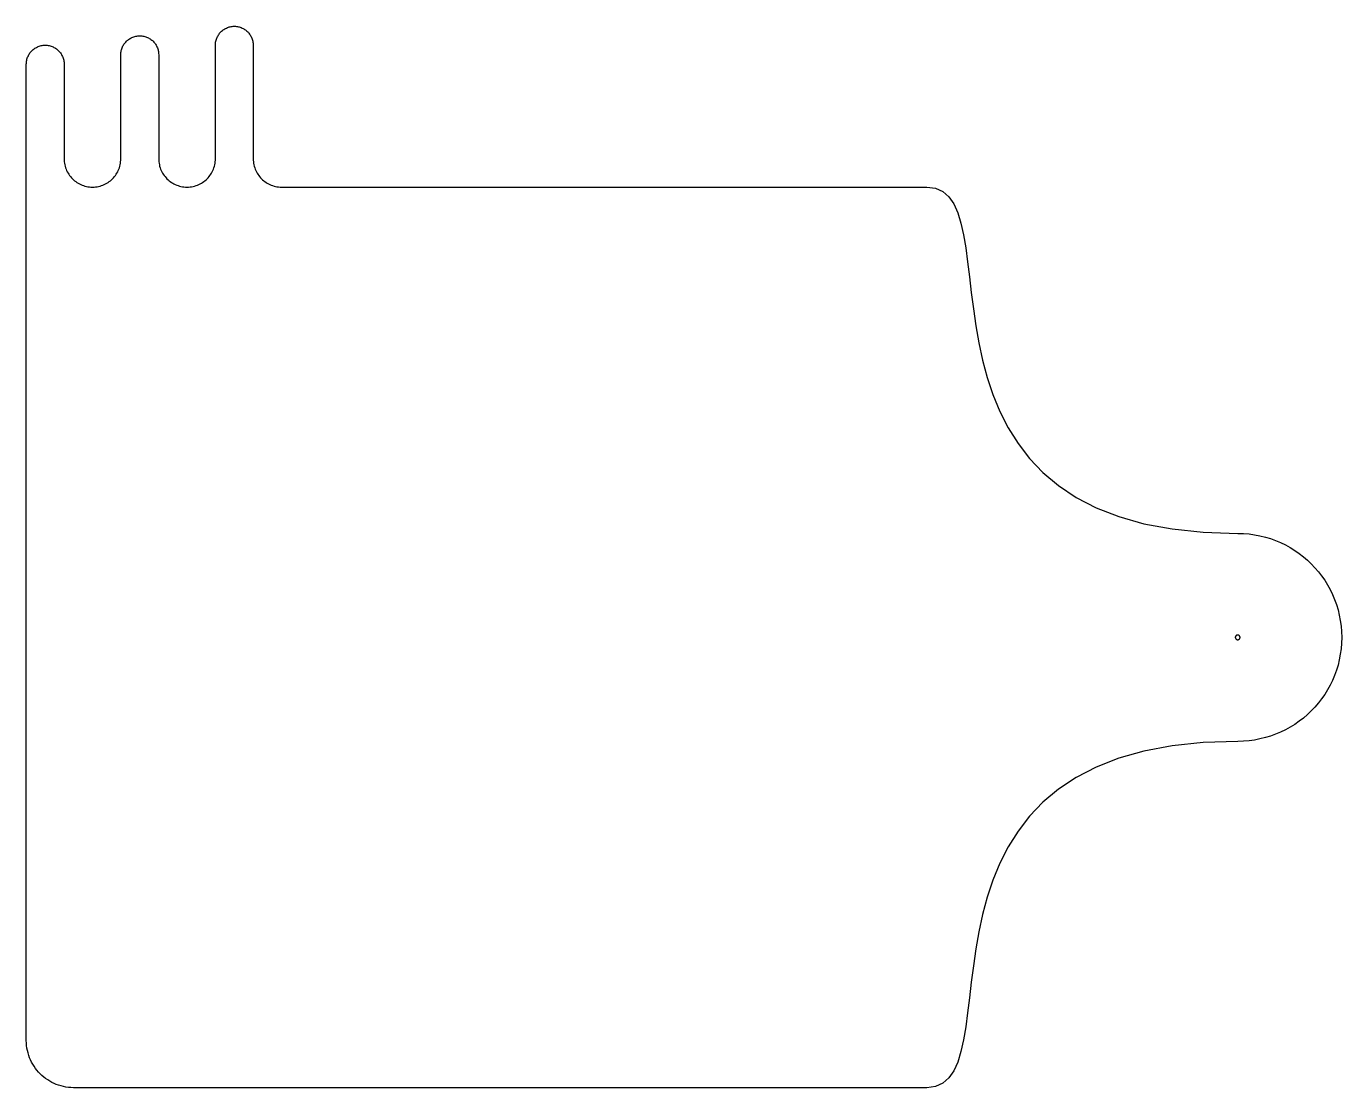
# Model space of a CAD drawing. Extents: x 0 to 27.8, y 0 to 22.5.
import ezdxf

# ---------------------------------------------------------------- set-up
doc = ezdxf.new("R2010")
doc.units = 0
doc.layers.add('C00-00-00-BLACK', color=7, linetype='CONTINUOUS')

msp = doc.modelspace()

# ---------------------------------------------------------------- linework, layer by layer
at = {"layer": 'C00-00-00-BLACK'}
for p, q in [((4, 19.65), (4, 22.05)), ((4.8, 22.05), (4.8, 19.65)), ((2, 19.65), (2, 21.85)), ((2.8, 21.85), (2.8, 19.65)), ((0, 19.05), (0, 21.65)), ((0.8, 21.65), (0.8, 19.65)), ((0, 1), (0, 19.05)), ((5.4, 19.05), (19.05, 19.05)), ((25.625, 11.725), (25.625, 11.725)), ((25.675, 9.525), (25.675, 9.525)), ((19.05, 0), (1, 0))]:
    msp.add_line(p, q, dxfattribs=at)
for points in [[(4, 22.05), (4.001, 22.072), (4.002, 22.094), (4.005, 22.115), (4.009, 22.136), (4.014, 22.156), (4.02, 22.176), (4.028, 22.196), (4.036, 22.215), (4.045, 22.234), (4.055, 22.252), (4.066, 22.269), (4.077, 22.286), (4.09, 22.302), (4.103, 22.318), (4.117, 22.333), (4.132, 22.347), (4.148, 22.36), (4.164, 22.373), (4.181, 22.385), (4.198, 22.395), (4.216, 22.405), (4.235, 22.414), (4.254, 22.422), (4.274, 22.43), (4.294, 22.436), (4.314, 22.441), (4.335, 22.445), (4.356, 22.448), (4.378, 22.45), (4.4, 22.45)], [(4.4, 22.45), (4.422, 22.45), (4.444, 22.448), (4.465, 22.445), (4.486, 22.441), (4.506, 22.436), (4.526, 22.43), (4.546, 22.422), (4.565, 22.414), (4.584, 22.405), (4.602, 22.395), (4.619, 22.385), (4.636, 22.373), (4.652, 22.36), (4.668, 22.347), (4.683, 22.333), (4.697, 22.318), (4.71, 22.302), (4.723, 22.286), (4.735, 22.269), (4.745, 22.252), (4.755, 22.234), (4.764, 22.215), (4.773, 22.196), (4.78, 22.176), (4.786, 22.156), (4.791, 22.136), (4.795, 22.115), (4.798, 22.094), (4.799, 22.072), (4.8, 22.05)], [(0, 21.65), (0.001, 21.672), (0.002, 21.694), (0.005, 21.715), (0.009, 21.736), (0.014, 21.756), (0.02, 21.776), (0.028, 21.796), (0.036, 21.815), (0.045, 21.834), (0.055, 21.852), (0.066, 21.869), (0.077, 21.886), (0.09, 21.902), (0.103, 21.918), (0.117, 21.933), (0.132, 21.947), (0.148, 21.96), (0.164, 21.973), (0.181, 21.985), (0.198, 21.995), (0.216, 22.005), (0.235, 22.014), (0.254, 22.023), (0.274, 22.03), (0.294, 22.036), (0.314, 22.041), (0.335, 22.045), (0.356, 22.048), (0.378, 22.049), (0.4, 22.05)], [(0.4, 22.05), (0.422, 22.049), (0.444, 22.048), (0.465, 22.045), (0.486, 22.041), (0.506, 22.036), (0.526, 22.03), (0.546, 22.023), (0.565, 22.014), (0.584, 22.005), (0.602, 21.995), (0.619, 21.985), (0.636, 21.973), (0.652, 21.96), (0.668, 21.947), (0.683, 21.933), (0.697, 21.918), (0.71, 21.902), (0.723, 21.886), (0.735, 21.869), (0.745, 21.852), (0.755, 21.834), (0.764, 21.815), (0.773, 21.796), (0.78, 21.776), (0.786, 21.756), (0.791, 21.736), (0.795, 21.715), (0.798, 21.694), (0.799, 21.672), (0.8, 21.65)], [(2, 21.85), (2.001, 21.872), (2.002, 21.893), (2.005, 21.915), (2.009, 21.936), (2.014, 21.956), (2.02, 21.976), (2.027, 21.996), (2.036, 22.015), (2.045, 22.034), (2.055, 22.052), (2.065, 22.069), (2.077, 22.086), (2.09, 22.102), (2.103, 22.118), (2.117, 22.133), (2.132, 22.147), (2.148, 22.16), (2.164, 22.173), (2.181, 22.184), (2.198, 22.195), (2.216, 22.205), (2.235, 22.214), (2.254, 22.222), (2.274, 22.23), (2.294, 22.236), (2.314, 22.241), (2.335, 22.245), (2.356, 22.248), (2.378, 22.249), (2.4, 22.25)], [(2.4, 22.25), (2.422, 22.249), (2.443, 22.248), (2.465, 22.245), (2.486, 22.241), (2.506, 22.236), (2.526, 22.23), (2.546, 22.222), (2.565, 22.214), (2.584, 22.205), (2.602, 22.195), (2.619, 22.184), (2.636, 22.173), (2.652, 22.16), (2.668, 22.147), (2.683, 22.133), (2.697, 22.118), (2.71, 22.102), (2.723, 22.086), (2.734, 22.069), (2.745, 22.052), (2.755, 22.034), (2.764, 22.015), (2.772, 21.996), (2.78, 21.976), (2.786, 21.956), (2.791, 21.936), (2.795, 21.915), (2.798, 21.893), (2.799, 21.872), (2.8, 21.85)], [(0.8, 19.65), (0.801, 19.617), (0.804, 19.585), (0.808, 19.553), (0.814, 19.521), (0.821, 19.491), (0.831, 19.46), (0.841, 19.431), (0.853, 19.402), (0.867, 19.374), (0.882, 19.347), (0.898, 19.321), (0.916, 19.296), (0.935, 19.271), (0.955, 19.248), (0.976, 19.226), (0.998, 19.205), (1.021, 19.185), (1.046, 19.166), (1.071, 19.148), (1.097, 19.132), (1.124, 19.117), (1.152, 19.103), (1.181, 19.091), (1.21, 19.081), (1.241, 19.071), (1.271, 19.064), (1.303, 19.058), (1.335, 19.053), (1.367, 19.051), (1.4, 19.05)], [(1.4, 19.05), (1.433, 19.051), (1.465, 19.053), (1.497, 19.058), (1.529, 19.064), (1.559, 19.071), (1.59, 19.081), (1.619, 19.091), (1.648, 19.103), (1.676, 19.117), (1.703, 19.132), (1.729, 19.148), (1.754, 19.166), (1.779, 19.185), (1.802, 19.205), (1.824, 19.226), (1.845, 19.248), (1.865, 19.271), (1.884, 19.296), (1.902, 19.321), (1.918, 19.347), (1.933, 19.374), (1.946, 19.402), (1.959, 19.431), (1.969, 19.46), (1.978, 19.491), (1.986, 19.521), (1.992, 19.553), (1.996, 19.585), (1.999, 19.617), (2, 19.65)], [(2.8, 19.65), (2.801, 19.617), (2.803, 19.585), (2.808, 19.553), (2.814, 19.521), (2.821, 19.491), (2.831, 19.46), (2.841, 19.431), (2.853, 19.402), (2.867, 19.374), (2.882, 19.347), (2.898, 19.321), (2.916, 19.296), (2.935, 19.271), (2.955, 19.248), (2.976, 19.226), (2.998, 19.205), (3.021, 19.185), (3.046, 19.166), (3.071, 19.148), (3.097, 19.132), (3.124, 19.117), (3.152, 19.103), (3.181, 19.091), (3.21, 19.081), (3.241, 19.071), (3.271, 19.064), (3.303, 19.058), (3.335, 19.053), (3.367, 19.051), (3.4, 19.05)], [(3.4, 19.05), (3.433, 19.051), (3.465, 19.053), (3.497, 19.058), (3.529, 19.064), (3.56, 19.071), (3.59, 19.081), (3.619, 19.091), (3.648, 19.103), (3.676, 19.117), (3.703, 19.132), (3.729, 19.148), (3.754, 19.166), (3.779, 19.185), (3.802, 19.205), (3.824, 19.226), (3.845, 19.248), (3.865, 19.271), (3.884, 19.296), (3.902, 19.321), (3.918, 19.347), (3.933, 19.374), (3.947, 19.402), (3.959, 19.431), (3.969, 19.46), (3.979, 19.491), (3.986, 19.521), (3.992, 19.553), (3.996, 19.585), (3.999, 19.617), (4, 19.65)], [(4.8, 19.65), (4.801, 19.617), (4.804, 19.585), (4.808, 19.553), (4.814, 19.521), (4.821, 19.491), (4.831, 19.46), (4.841, 19.431), (4.853, 19.402), (4.867, 19.374), (4.882, 19.347), (4.898, 19.321), (4.916, 19.296), (4.935, 19.271), (4.955, 19.248), (4.976, 19.226), (4.998, 19.205), (5.021, 19.185), (5.046, 19.166), (5.071, 19.148), (5.097, 19.132), (5.124, 19.117), (5.152, 19.103), (5.181, 19.091), (5.21, 19.081), (5.241, 19.071), (5.271, 19.064), (5.303, 19.058), (5.335, 19.053), (5.367, 19.051), (5.4, 19.05)], [(19.05, 19.05), (19.234, 19.026), (19.387, 18.957), (19.514, 18.845), (19.618, 18.694), (19.702, 18.507), (19.77, 18.288), (19.826, 18.04), (19.872, 17.765), (19.912, 17.468), (19.95, 17.151), (19.99, 16.818), (20.034, 16.472), (20.086, 16.116), (20.151, 15.753), (20.23, 15.387), (20.328, 15.022), (20.449, 14.659), (20.595, 14.303), (20.77, 13.957), (20.978, 13.624), (21.222, 13.307), (21.506, 13.01), (21.833, 12.735), (22.207, 12.487), (22.631, 12.268), (23.109, 12.081), (23.643, 11.93), (24.239, 11.818), (24.898, 11.749), (25.625, 11.725)], [(25.625, 11.725), (25.746, 11.722), (25.865, 11.712), (25.982, 11.696), (26.097, 11.674), (26.21, 11.646), (26.32, 11.613), (26.428, 11.574), (26.534, 11.529), (26.636, 11.479), (26.735, 11.425), (26.832, 11.365), (26.924, 11.3), (27.014, 11.232), (27.099, 11.158), (27.181, 11.081), (27.258, 10.999), (27.332, 10.914), (27.401, 10.824), (27.465, 10.732), (27.525, 10.635), (27.579, 10.536), (27.629, 10.434), (27.674, 10.328), (27.713, 10.22), (27.747, 10.11), (27.774, 9.997), (27.796, 9.882), (27.812, 9.765), (27.822, 9.646), (27.825, 9.525)], [(25.625, 9.575), (25.622, 9.575), (25.62, 9.575), (25.617, 9.574), (25.614, 9.574), (25.612, 9.573), (25.609, 9.572), (25.607, 9.572), (25.605, 9.57), (25.602, 9.569), (25.6, 9.568), (25.598, 9.567), (25.596, 9.565), (25.593, 9.564), (25.592, 9.562), (25.59, 9.56), (25.588, 9.558), (25.586, 9.556), (25.585, 9.554), (25.583, 9.552), (25.582, 9.55), (25.581, 9.548), (25.579, 9.546), (25.578, 9.543), (25.578, 9.541), (25.577, 9.538), (25.576, 9.536), (25.576, 9.533), (25.575, 9.53), (25.575, 9.528), (25.575, 9.525)], [(25.575, 9.525), (25.575, 9.522), (25.575, 9.52), (25.576, 9.517), (25.576, 9.514), (25.577, 9.512), (25.578, 9.509), (25.578, 9.507), (25.579, 9.504), (25.581, 9.502), (25.582, 9.5), (25.583, 9.498), (25.585, 9.496), (25.586, 9.494), (25.588, 9.492), (25.59, 9.49), (25.592, 9.488), (25.593, 9.486), (25.596, 9.485), (25.598, 9.483), (25.6, 9.482), (25.602, 9.481), (25.605, 9.48), (25.607, 9.479), (25.609, 9.478), (25.612, 9.477), (25.614, 9.476), (25.617, 9.476), (25.62, 9.475), (25.622, 9.475), (25.625, 9.475)], [(25.675, 9.525), (25.675, 9.528), (25.675, 9.53), (25.674, 9.533), (25.674, 9.536), (25.673, 9.538), (25.672, 9.541), (25.672, 9.543), (25.671, 9.546), (25.669, 9.548), (25.668, 9.55), (25.667, 9.552), (25.665, 9.554), (25.664, 9.556), (25.662, 9.558), (25.66, 9.56), (25.659, 9.562), (25.657, 9.564), (25.654, 9.565), (25.652, 9.567), (25.65, 9.568), (25.648, 9.569), (25.646, 9.57), (25.643, 9.572), (25.641, 9.572), (25.638, 9.573), (25.636, 9.574), (25.633, 9.574), (25.631, 9.575), (25.628, 9.575), (25.625, 9.575)], [(25.625, 9.475), (25.628, 9.475), (25.631, 9.475), (25.633, 9.476), (25.636, 9.476), (25.638, 9.477), (25.641, 9.478), (25.643, 9.479), (25.646, 9.48), (25.648, 9.481), (25.65, 9.482), (25.652, 9.483), (25.654, 9.485), (25.657, 9.486), (25.659, 9.488), (25.66, 9.49), (25.662, 9.492), (25.664, 9.494), (25.665, 9.496), (25.667, 9.498), (25.668, 9.5), (25.669, 9.502), (25.671, 9.504), (25.672, 9.507), (25.672, 9.509), (25.673, 9.512), (25.674, 9.514), (25.674, 9.517), (25.675, 9.52), (25.675, 9.522), (25.675, 9.525)], [(27.825, 9.525), (27.822, 9.404), (27.812, 9.285), (27.796, 9.168), (27.774, 9.053), (27.747, 8.94), (27.713, 8.83), (27.674, 8.722), (27.629, 8.616), (27.579, 8.514), (27.525, 8.415), (27.465, 8.319), (27.401, 8.226), (27.332, 8.137), (27.258, 8.051), (27.181, 7.969), (27.099, 7.892), (27.014, 7.818), (26.924, 7.75), (26.832, 7.685), (26.735, 7.625), (26.636, 7.571), (26.534, 7.521), (26.428, 7.476), (26.32, 7.437), (26.21, 7.404), (26.097, 7.376), (25.982, 7.354), (25.865, 7.338), (25.746, 7.328), (25.625, 7.325)], [(25.625, 7.325), (24.898, 7.301), (24.239, 7.232), (23.643, 7.12), (23.109, 6.969), (22.631, 6.782), (22.207, 6.563), (21.833, 6.315), (21.506, 6.04), (21.222, 5.743), (20.978, 5.426), (20.77, 5.093), (20.595, 4.747), (20.449, 4.391), (20.328, 4.028), (20.23, 3.663), (20.151, 3.297), (20.086, 2.934), (20.034, 2.578), (19.99, 2.232), (19.95, 1.899), (19.912, 1.582), (19.872, 1.285), (19.826, 1.01), (19.77, 0.762), (19.702, 0.543), (19.618, 0.356), (19.514, 0.205), (19.387, 0.093), (19.234, 0.024), (19.05, 0)], [(1, 0), (0.945, 0.001), (0.891, 0.006), (0.838, 0.013), (0.785, 0.023), (0.734, 0.036), (0.684, 0.051), (0.635, 0.069), (0.587, 0.089), (0.54, 0.112), (0.495, 0.137), (0.452, 0.164), (0.409, 0.193), (0.369, 0.224), (0.33, 0.258), (0.293, 0.293), (0.258, 0.33), (0.224, 0.369), (0.193, 0.409), (0.164, 0.452), (0.137, 0.495), (0.112, 0.54), (0.089, 0.587), (0.069, 0.635), (0.051, 0.684), (0.036, 0.734), (0.023, 0.785), (0.013, 0.838), (0.006, 0.891), (0.001, 0.945), (0, 1)]]:
    msp.add_lwpolyline(points, dxfattribs=at)

doc.saveas('drawing.dxf')
